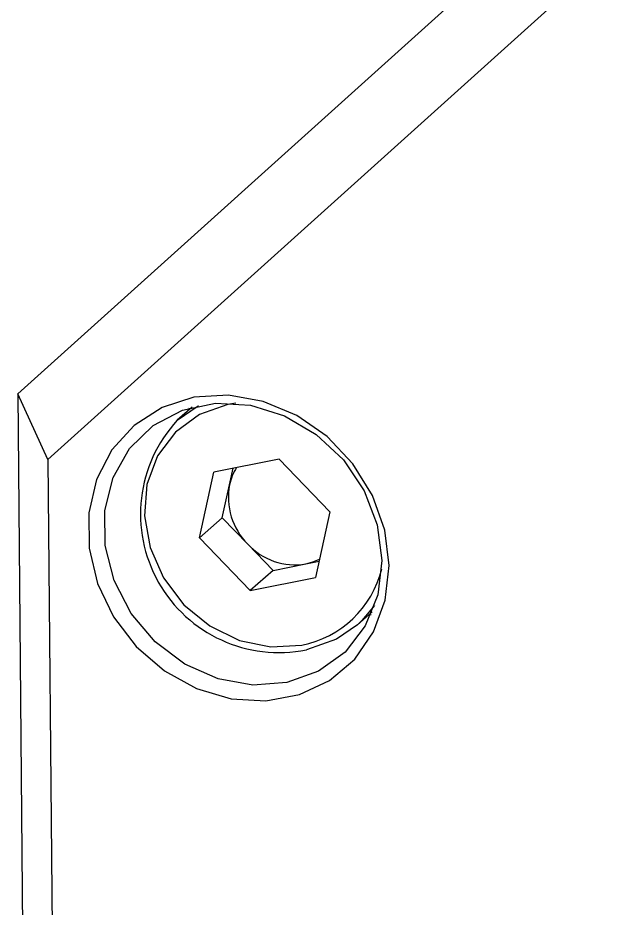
# Model space of a CAD drawing. Header units: millimetres. Extents: x 0 to 279, y 0 to 216.
# Drawn here: x 66.99 to 73.05, y 167.3 to 176.28 of the extents above; entities that cross this region are included whole.
import ezdxf

# ---------------------------------------------------------------- set-up
doc = ezdxf.new("R2010")
doc.units = ezdxf.units.MM

msp = doc.modelspace()

# ---------------------------------------------------------------- linework, layer by layer
at = {"color": 7, "linetype": 'Continuous', "lineweight": 25}
for p, q in [((73.0264, 177.9218), (66.9893, 172.4875)), ((73.0488, 177.0064), (67.2931, 171.8254)), ((67.2931, 171.8254), (66.9893, 172.4875)), ((66.9893, 172.4875), (67.1386, 155.6811)), ((68.7476, 172.351), (68.5986, 172.2195)), ((68.7179, 172.3426), (68.7059, 172.3142)), ((67.2931, 171.8254), (67.4366, 155.6743)), ((69.6271, 171.8277), (68.9691, 171.6971)), ((70.1396, 171.2955), (69.6271, 171.8277)), ((68.8235, 171.0343), (68.9691, 171.6971)), ((69.1261, 171.5683), (69.1628, 171.7355)), ((69.0533, 171.2369), (69.1261, 171.5683)), ((70.1396, 171.2955), (69.994, 170.6327)), ((69.0533, 171.2369), (68.8235, 171.0343)), ((69.3096, 170.9709), (69.0533, 171.2369)), ((69.336, 170.5021), (68.8235, 171.0343)), ((69.5658, 170.7048), (69.3096, 170.9709)), ((69.8948, 170.7701), (70.0301, 170.797)), ((69.5658, 170.7048), (69.336, 170.5021)), ((69.5658, 170.7048), (69.8948, 170.7701)), ((69.336, 170.5021), (69.994, 170.6327)), ((70.4175, 170.157), (70.5666, 170.2885)), ((70.5248, 170.2517), (70.5545, 170.2601))]:
    msp.add_line(p, q, dxfattribs=at)
at = {"color": 7, "linetype": 'Continuous', "lineweight": 25, "flags": 128}
for points in [[(70.7364, 170.7533), (70.6923, 171.1118), (70.5686, 171.4605), (70.372, 171.7807), (70.1131, 172.0551), (69.8059, 172.2689), (69.4669, 172.4106), (69.1144, 172.4725), (68.7674, 172.4513), (68.4446, 172.3482), (68.1634, 172.1686), (67.939, 171.9224), (67.7834, 171.6227), (67.7051, 171.2857), (67.7083, 170.9296), (67.7927, 170.5735), (67.9539, 170.2368), (68.1832, 169.9374), (68.4682, 169.6917), (68.7935, 169.5127), (69.1416, 169.4103), (69.4937, 169.3898), (69.8309, 169.4524), (70.135, 169.5947), (70.3895, 169.809), (70.5808, 170.0839), (70.6985, 170.4044), (70.7364, 170.7533)], [(70.6636, 170.8059), (70.6227, 170.459), (70.4962, 170.1442), (70.292, 169.8813), (70.023, 169.6867), (69.7061, 169.5729), (69.3612, 169.5468), (69.01, 169.6101), (68.6746, 169.7589), (68.3759, 169.9838), (68.1329, 170.2706), (67.9607, 170.6014), (67.8702, 170.9554), (67.867, 171.3103), (67.9514, 171.6438), (68.1181, 171.9349), (68.3565, 172.1655), (68.6518, 172.3209), (68.9853, 172.3914), (69.3361, 172.3727), (69.6822, 172.2658), (70.0018, 172.0774), (70.2748, 171.8195), (70.484, 171.5083), (70.6164, 171.1632), (70.6636, 170.8059)], [(69.8948, 170.7701), (69.9677, 170.79), (70.035, 170.8192)], [(70.4175, 170.157), (70.2057, 170.0113), (69.9023, 169.9046)]]:
    msp.add_lwpolyline(points, dxfattribs=at)
at = {"color": 8, "linetype": 'Continuous', "lineweight": 25, "flags": 128}
for points in [[(69.189, 172.3914), (69.1088, 172.3785), (68.822, 172.2777), (68.58, 172.101), (68.3995, 171.8606), (68.2928, 171.5727), (68.267, 171.257), (68.324, 170.9351), (68.4599, 170.6288), (68.6655, 170.3591), (68.9266, 170.1442), (69.2256, 169.999), (69.542, 169.9331), (69.8543, 169.9513), (69.8543, 169.9513)], [(68.5986, 172.2195), (68.8104, 172.3653), (68.8134, 172.3668)], [(70.5905, 170.3518), (70.4616, 170.1982), (70.4175, 170.157)]]:
    msp.add_lwpolyline(points, dxfattribs=at)
at = {"color": 7, "linetype": 'Continuous', "lineweight": 25}
for centre, radius, start, end in [((69.6236, 171.2723), 1.3957, 137.25813, 281.51616), ((69.6452, 171.4563), 0.531, 147.38886, 167.82193), ((69.7823, 171.4429), 0.6681, 169.18145, 224.96247), ((69.7876, 171.411), 0.6498, 222.6363, 279.49771)]:
    msp.add_arc(centre, radius, start, end, dxfattribs=at)
at = {"color": 8, "linetype": 'Continuous', "lineweight": 25}
msp.add_arc((69.6584, 170.9652), 1.0327, 280.93384, 346.33823, dxfattribs=at)

doc.saveas('drawing.dxf')
